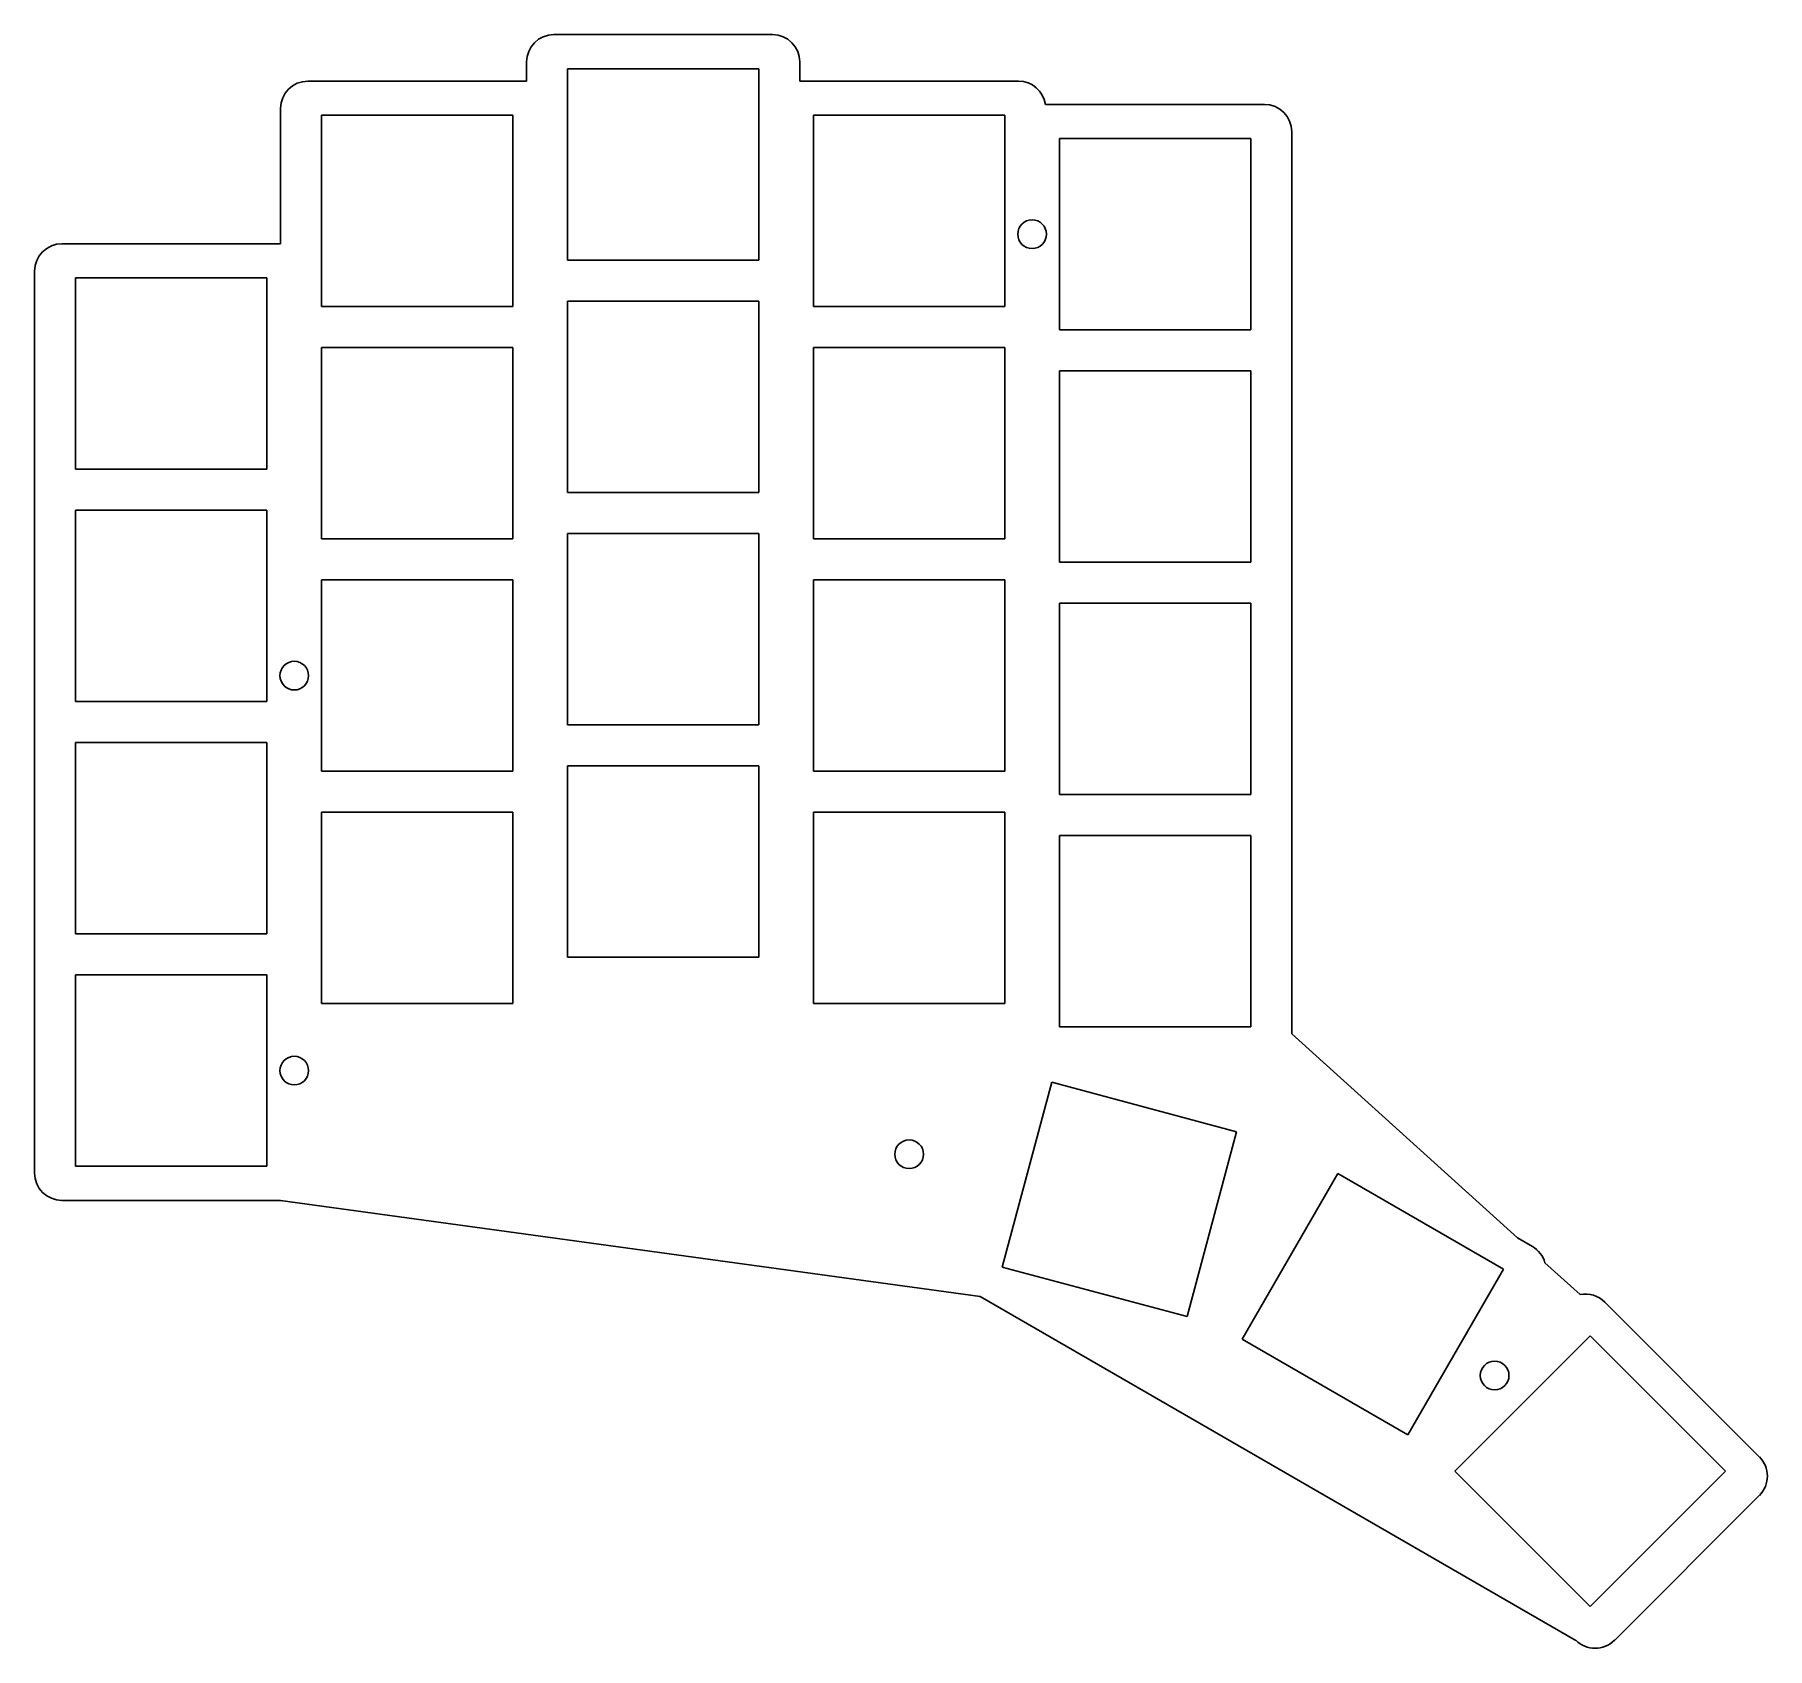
# Model space of a CAD drawing. Header units: millimetres. Extents: x -10 to 117, y -42 to 76.
import ezdxf

# ---------------------------------------------------------------- set-up
doc = ezdxf.new("R2010")
doc.units = ezdxf.units.MM

msp = doc.modelspace()

# ---------------------------------------------------------------- linework, layer by layer
for p, q in [((44, 75.8), (28, 75.8)), ((26, 73.8), (26, 72.4)), ((46, 72.4), (46, 73.8)), ((26, 72.4), (10, 72.4)), ((43, 73.3), (29, 73.3)), ((29, 73.3), (29, 59.3)), ((43, 59.3), (43, 73.3)), ((62, 72.4), (46, 72.4)), ((8, 70.4), (8, 60.5)), ((25, 69.9), (11, 69.9)), ((11, 69.9), (11, 55.9)), ((25, 55.9), (25, 69.9)), ((61, 69.9), (47, 69.9)), ((47, 69.9), (47, 55.9)), ((61, 55.9), (61, 69.9)), ((80, 70.7), (64, 70.7)), ((82, 2.7), (82, 68.7)), ((79, 68.2), (65, 68.2)), ((65, 68.2), (65, 54.2)), ((79, 54.2), (79, 68.2)), ((8, 60.5), (-8, 60.5)), ((-10, -7.5), (-10, 58.5)), ((29, 59.3), (43, 59.3)), ((7, 58), (-7, 58)), ((-7, 58), (-7, 44)), ((7, 44), (7, 58)), ((11, 55.9), (25, 55.9)), ((43, 56.3), (29, 56.3)), ((29, 56.3), (29, 42.3)), ((43, 42.3), (43, 56.3)), ((47, 55.9), (61, 55.9)), ((65, 54.2), (79, 54.2)), ((25, 52.9), (11, 52.9)), ((11, 52.9), (11, 38.9)), ((25, 38.9), (25, 52.9)), ((61, 52.9), (47, 52.9)), ((47, 52.9), (47, 38.9)), ((61, 38.9), (61, 52.9)), ((79, 51.2), (65, 51.2)), ((65, 51.2), (65, 37.2)), ((79, 37.2), (79, 51.2)), ((-7, 44), (7, 44)), ((29, 42.3), (43, 42.3)), ((7, 41), (-7, 41)), ((-7, 41), (-7, 27)), ((7, 27), (7, 41)), ((11, 38.9), (25, 38.9)), ((43, 39.3), (29, 39.3)), ((29, 39.3), (29, 25.3)), ((43, 25.3), (43, 39.3)), ((47, 38.9), (61, 38.9)), ((65, 37.2), (79, 37.2)), ((25, 35.9), (11, 35.9)), ((11, 35.9), (11, 21.9)), ((25, 21.9), (25, 35.9)), ((61, 35.9), (47, 35.9)), ((47, 35.9), (47, 21.9)), ((61, 21.9), (61, 35.9)), ((79, 34.2), (65, 34.2)), ((65, 34.2), (65, 20.2)), ((79, 20.2), (79, 34.2)), ((-7, 27), (7, 27)), ((29, 25.3), (43, 25.3)), ((7, 24), (-7, 24)), ((-7, 24), (-7, 10)), ((7, 10), (7, 24)), ((11, 21.9), (25, 21.9)), ((43, 22.3), (29, 22.3)), ((29, 22.3), (29, 8.3)), ((43, 8.3), (43, 22.3)), ((47, 21.9), (61, 21.9)), ((65, 20.2), (79, 20.2)), ((25, 18.9), (11, 18.9)), ((11, 18.9), (11, 4.9)), ((25, 4.9), (25, 18.9)), ((61, 18.9), (47, 18.9)), ((47, 18.9), (47, 4.9)), ((61, 4.9), (61, 18.9)), ((79, 17.2), (65, 17.2)), ((65, 17.2), (65, 3.2)), ((79, 3.2), (79, 17.2)), ((-7, 10), (7, 10)), ((29, 8.3), (43, 8.3)), ((7, 7), (-7, 7)), ((-7, 7), (-7, -7)), ((7, -7), (7, 7)), ((11, 4.9), (25, 4.9)), ((47, 4.9), (61, 4.9)), ((65, 3.2), (79, 3.2)), ((82, 2.7), (98.52, -12.24)), ((64.44, -0.85), (60.82, -14.37)), ((77.97, -4.47), (64.44, -0.85)), ((74.34, -17.99), (77.97, -4.47)), ((-7, -7), (7, -7)), ((85.37, -7.54), (78.37, -19.66)), ((97.49, -14.54), (85.37, -7.54)), ((-8, -9.5), (8, -9.5)), ((59.21, -16.52), (8, -9.5)), ((99.61, -12.87), (98.52, -12.24)), ((60.82, -14.37), (74.34, -17.99)), ((90.49, -26.66), (97.49, -14.54)), ((100.53, -14.06), (103.11, -16.39)), ((102.79, -41.69), (59.21, -16.52)), ((116.22, -28.25), (104.91, -16.94)), ((78.37, -19.66), (90.49, -26.66)), ((103.85, -19.41), (93.95, -29.31)), ((113.75, -29.31), (103.85, -19.41)), ((93.95, -29.31), (103.85, -39.21)), ((103.85, -39.21), (113.75, -29.31)), ((105.62, -41.69), (116.22, -31.08))]:
    msp.add_line(p, q)
for centre in [(63, 61.2), (9, 28.9), (9, 0), (54, -6.12), (96.85, -22.31)]:
    msp.add_circle(centre, 1.05)
for centre, start, end in [((28, 73.8), 90, 180), ((44, 73.8), 0, 90), ((10, 70.4), 90, 180), ((62, 70.4), 8.6232, 90), ((64, 68.7), 90, 90.6477), ((80, 68.7), 0, 90), ((-8, 58.5), 90, 180), ((-8, -7.5), 180, 270), ((98.61, -14.6), 375.6514, 60), ((103.5, -18.35), 45, 101.1762), ((114.81, -29.67), 315, 45), ((104.2, -40.27), 225, 315)]:
    msp.add_arc(centre, 2, start, end)

doc.saveas('drawing.dxf')
